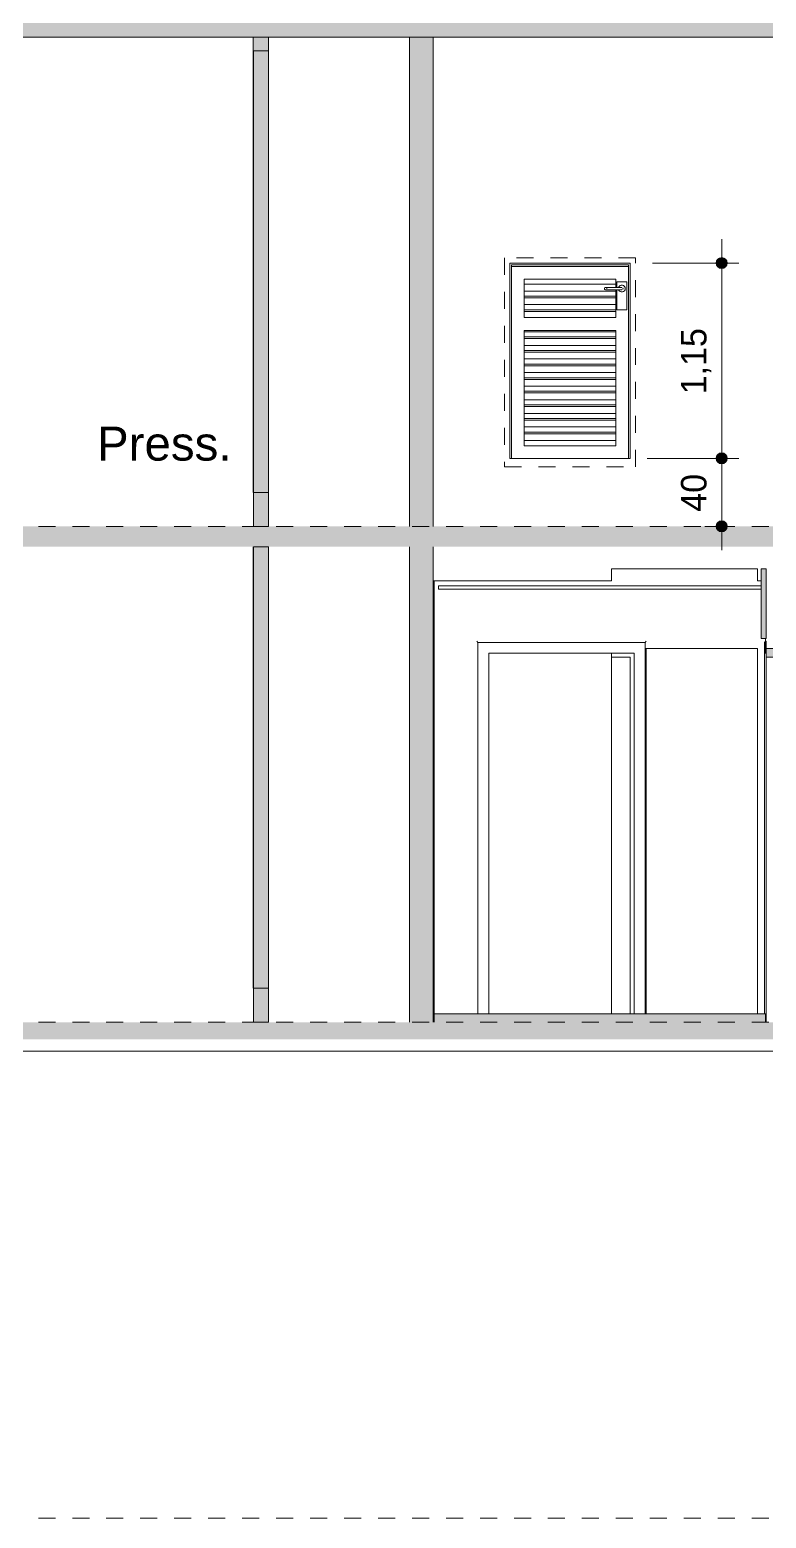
# Model space of a CAD drawing. Header units: metres. Extents: x -96 to 123, y 1 to 648.
# Drawn here: x 76.72 to 81.05, y 634.34 to 643.1 of the extents above; entities that cross this region are included whole.
import ezdxf

# ---------------------------------------------------------------- set-up
doc = ezdxf.new("R2010")
doc.units = ezdxf.units.M
doc.linetypes.add('_Tracejado longo', pattern=[0.014288, 0.009525, -0.004763])
doc.linetypes.add('_Tracejado médio', pattern=[0.004, 0.003, -0.001])
for name, color, linetype, lineweight in [('A-ANNO-DIMS', 7, 'Continuous', 5), ('A-ANNO-DIMS-100', 7, 'Continuous', 5), ('A-AREA-IDEN', 7, 'Continuous', 5), ('A-CLNG-SUSP', 7, 'Continuous', 5), ('A-DETL', 7, 'Continuous', 5), ('A-DETL-GENF', 7, 'Continuous', 5), ('A-DOOR', 7, 'Continuous', 5), ('A-DOOR-FRAM', 7, 'Continuous', 5), ('A-FLOR-LEVL', 7, 'Continuous', 5), ('A-FLOR-OTLN', 7, 'Continuous', 5), ('A-GENM', 7, 'Continuous', 5), ('A-WALL', 7, 'Continuous', 5), ('A-WALL-PATT', 7, 'Continuous', 20), ('I-WALL', 7, 'Continuous', 5)]:
    doc.layers.add(name, color=color, linetype=linetype, lineweight=lineweight)
doc.styles.add('Arial_1', font='arial.ttf', dxfattribs={"height": 0.2})
doc.styles.add('Century Gothic', font='GOTHIC.TTF', dxfattribs={"height": 0.15})
doc.dimstyles.new('PAA_-_Cota_com_linha_-_metros', dxfattribs={"dimscale": 0.3048, "dimtxt": 0.156625, "dimasz": 0.853018, "dimexe": 0.328084, "dimexo": 0.328084, "dimgap": 0.131234, "dimtad": 1, "dimrnd": 0.01, "dimzin": 0, "dimdsep": 46, "dimtxsty": 'Century Gothic', "dimblk1": 'DOTSMALL', "dimblk2": 'DOTSMALL', "dimsah": 1, "dimcen": 0.09, "dimdle": 0.459318, "dimazin": 0, "dimtfac": 1, "dimtdec": 4, "dimtix": 1, "dimtmove": 0, "dimatfit": 3, "dimfxl": 1, "dimtvp": 1, "dimtolj": 1, "dimtzin": 0, "dimarcsym": 2})
doc.dimstyles.new('PAA_-_Cota_com_linha_-_metros_3', dxfattribs={"dimscale": 0.3048, "dimtxt": 0.156625, "dimasz": 0.853018, "dimexe": 0.328084, "dimexo": 0.328084, "dimgap": 0.131234, "dimtad": 1, "dimdec": 0, "dimlfac": 100, "dimdsep": 46, "dimtxsty": 'Century Gothic', "dimblk1": 'DOTSMALL', "dimblk2": 'DOTSMALL', "dimsah": 1, "dimcen": 0.09, "dimdle": 0.459318, "dimazin": 0, "dimtfac": 1, "dimtdec": 4, "dimtix": 1, "dimtmove": 0, "dimatfit": 3, "dimfxl": 1, "dimtvp": 1, "dimtolj": 1, "dimtzin": 0, "dimarcsym": 2})

# ---------------------------------------------------------------- blocks, each defined once
blk = doc.blocks.new('Porta Abrir - Veneziana alumínio - 77 x 121-3154878-Section 3')
at = {"layer": 'A-DOOR', "linetype": '_Tracejado médio'}
for p, q in [((-20.1543, 641.76), (-20.1543, 640.53)), ((-19.3843, 641.76), (-20.1543, 641.76)), ((-19.3843, 640.53), (-19.3843, 641.76)), ((-20.1543, 640.53), (-19.3843, 640.53))]:
    blk.add_line(p, q, dxfattribs=at)
at = {"layer": 'A-DOOR-FRAM'}
for p, q in [((-20.1143, 640.58), (-20.1143, 641.72)), ((-20.1143, 641.72), (-19.4243, 641.72)), ((-20.1143, 641.71), (-20.1143, 640.58)), ((-19.4243, 641.71), (-20.1143, 641.71)), ((-19.4243, 641.72), (-19.4243, 640.58)), ((-19.4243, 640.58), (-19.4243, 641.71)), ((-20.0393, 641.635), (-19.4993, 641.635)), ((-20.0393, 641.409), (-20.0393, 641.635)), ((-20.0393, 641.6054), (-19.4993, 641.6054)), ((-19.4993, 641.635), (-19.4993, 641.5866)), ((-20.0393, 641.5654), (-19.4993, 641.5654)), ((-20.0393, 641.535), (-19.4993, 641.535)), ((-20.0393, 641.5254), (-19.4993, 641.5254)), ((-19.4993, 641.5732), (-19.4993, 641.409)), ((-20.0393, 641.4854), (-19.4993, 641.4854)), ((-20.0393, 641.455), (-19.4993, 641.455)), ((-20.0393, 641.4454), (-19.4993, 641.4454)), ((-19.4993, 641.409), (-20.0393, 641.409)), ((-20.0393, 640.655), (-20.0393, 641.334)), ((-20.0393, 641.334), (-19.4993, 641.334)), ((-19.4993, 641.334), (-19.4993, 640.655)), ((-20.0393, 641.3254), (-19.4993, 641.3254)), ((-20.0393, 641.295), (-19.4993, 641.295)), ((-20.0393, 641.2854), (-19.4993, 641.2854)), ((-20.0393, 641.2454), (-19.4993, 641.2454)), ((-20.0393, 641.215), (-19.4993, 641.215)), ((-20.0393, 641.2054), (-19.4993, 641.2054)), ((-20.0393, 641.1654), (-19.4993, 641.1654)), ((-20.0393, 641.135), (-19.4993, 641.135)), ((-20.0393, 641.1254), (-19.4993, 641.1254)), ((-20.0393, 641.0854), (-19.4993, 641.0854)), ((-20.0393, 641.055), (-19.4993, 641.055)), ((-20.0393, 641.0454), (-19.4993, 641.0454)), ((-20.0393, 641.0054), (-19.4993, 641.0054)), ((-20.0393, 640.975), (-19.4993, 640.975)), ((-20.0393, 640.9654), (-19.4993, 640.9654)), ((-20.0393, 640.9254), (-19.4993, 640.9254)), ((-20.0393, 640.895), (-19.4993, 640.895)), ((-20.0393, 640.8854), (-19.4993, 640.8854)), ((-20.0393, 640.8454), (-19.4993, 640.8454)), ((-20.0393, 640.815), (-19.4993, 640.815)), ((-20.0393, 640.8054), (-19.4993, 640.8054)), ((-20.0393, 640.7654), (-19.4993, 640.7654)), ((-20.0393, 640.735), (-19.4993, 640.735)), ((-20.0393, 640.7254), (-19.4993, 640.7254)), ((-20.0393, 640.6854), (-19.4993, 640.6854)), ((-19.4993, 640.655), (-20.0393, 640.655))]:
    blk.add_line(p, q, dxfattribs=at)
at = {"layer": 'A-GENM'}
for p, q in [((-19.4943, 641.62), (-19.4943, 641.5866)), ((-19.4343, 641.62), (-19.4943, 641.62)), ((-19.4343, 641.455), (-19.4343, 641.62)), ((-19.4793, 641.587), (-19.5513, 641.587)), ((-19.5513, 641.573), (-19.4793, 641.573)), ((-19.4943, 641.5732), (-19.4943, 641.455)), ((-19.4943, 641.455), (-19.4343, 641.455))]:
    blk.add_line(p, q, dxfattribs=at)
at = {"layer": 'A-GENM', "flags": 128}
for points in [[(-19.5513, 641.587), (-19.5516, 641.587), (-19.5519, 641.587), (-19.5523, 641.587), (-19.5526, 641.587), (-19.5529, 641.587), (-19.5532, 641.587), (-19.5535, 641.587), (-19.5538, 641.587), (-19.5541, 641.587), (-19.5544, 641.587), (-19.5547, 641.587), (-19.555, 641.587), (-19.5553, 641.587), (-19.5555, 641.587), (-19.5558, 641.587), (-19.5561, 641.587), (-19.5563, 641.587), (-19.5566, 641.587), (-19.5568, 641.587), (-19.557, 641.587), (-19.5572, 641.587), (-19.5575, 641.587), (-19.5577, 641.587), (-19.5578, 641.587), (-19.558, 641.587), (-19.5582, 641.587), (-19.5583, 641.587), (-19.5585, 641.587), (-19.5586, 641.587), (-19.5587, 641.587), (-19.5589, 641.587), (-19.559, 641.587), (-19.559, 641.587), (-19.5591, 641.587), (-19.5592, 641.587), (-19.5592, 641.587), (-19.5593, 641.587), (-19.5593, 641.587), (-19.5593, 641.587)], [(-19.5593, 641.573), (-19.5593, 641.573), (-19.5593, 641.573), (-19.5592, 641.573), (-19.5592, 641.573), (-19.5591, 641.573), (-19.5591, 641.573), (-19.559, 641.573), (-19.5589, 641.573), (-19.5588, 641.573), (-19.5587, 641.573), (-19.5585, 641.573), (-19.5584, 641.573), (-19.5582, 641.573), (-19.5581, 641.573), (-19.5579, 641.573), (-19.5577, 641.573), (-19.5575, 641.573), (-19.5573, 641.573), (-19.5571, 641.573), (-19.5569, 641.573), (-19.5566, 641.573), (-19.5564, 641.573), (-19.5561, 641.573), (-19.5559, 641.573), (-19.5556, 641.573), (-19.5553, 641.573), (-19.5551, 641.573), (-19.5548, 641.573), (-19.5545, 641.573), (-19.5542, 641.573), (-19.5539, 641.573), (-19.5536, 641.573), (-19.5533, 641.573), (-19.553, 641.573), (-19.5527, 641.573), (-19.5523, 641.573), (-19.552, 641.573), (-19.5517, 641.573), (-19.5514, 641.573), (-19.5513, 641.573)], [(-19.4643, 641.587), (-19.4643, 641.587), (-19.4643, 641.587), (-19.4644, 641.587), (-19.4645, 641.587), (-19.4646, 641.587), (-19.4647, 641.587), (-19.4649, 641.587), (-19.4651, 641.587), (-19.4653, 641.587), (-19.4655, 641.587), (-19.4657, 641.587), (-19.466, 641.587), (-19.4663, 641.587), (-19.4666, 641.587), (-19.4669, 641.587), (-19.4673, 641.587), (-19.4676, 641.587), (-19.468, 641.587), (-19.4684, 641.587), (-19.4688, 641.587), (-19.4693, 641.587), (-19.4697, 641.587), (-19.4702, 641.587), (-19.4707, 641.587), (-19.4712, 641.587), (-19.4717, 641.587), (-19.4722, 641.587), (-19.4728, 641.587), (-19.4733, 641.587), (-19.4739, 641.587), (-19.4744, 641.587), (-19.475, 641.587), (-19.4756, 641.587), (-19.4762, 641.587), (-19.4767, 641.587), (-19.4773, 641.587), (-19.4779, 641.587), (-19.4785, 641.587), (-19.4791, 641.587), (-19.4793, 641.587)], [(-19.4793, 641.573), (-19.4787, 641.573), (-19.4781, 641.573), (-19.4775, 641.573), (-19.4769, 641.573), (-19.4763, 641.573), (-19.4757, 641.573), (-19.4751, 641.573), (-19.4746, 641.573), (-19.474, 641.573), (-19.4735, 641.573), (-19.4729, 641.573), (-19.4724, 641.573), (-19.4718, 641.573), (-19.4713, 641.573), (-19.4708, 641.573), (-19.4703, 641.573), (-19.4699, 641.573), (-19.4694, 641.573), (-19.469, 641.573), (-19.4685, 641.573), (-19.4681, 641.573), (-19.4677, 641.573), (-19.4674, 641.573), (-19.467, 641.573), (-19.4667, 641.573), (-19.4664, 641.573), (-19.4661, 641.573), (-19.4658, 641.573), (-19.4655, 641.573), (-19.4653, 641.573), (-19.4651, 641.573), (-19.4649, 641.573), (-19.4648, 641.573), (-19.4646, 641.573), (-19.4645, 641.573), (-19.4644, 641.573), (-19.4644, 641.573), (-19.4643, 641.573), (-19.4643, 641.573)]]:
    blk.add_lwpolyline(points, dxfattribs=at)
at = {"layer": 'A-GENM'}
for centre, radius, start, end in [((-19.4643, 641.58), 0.02, 0, 160.18187), ((-19.5593, 641.58), 0.007, 75, 180), ((-19.5593, 641.58), 0.007, 180, 285), ((-19.5593, 641.58), 0.007, 0, 15), ((-19.5593, 641.58), 0.007, 345, 0), ((-19.4643, 641.58), 0.02, 199.92918, 0), ((-19.4643, 641.58), 0.007, 105, 120), ((-19.4643, 641.58), 0.007, 244.38572, 270), ((-19.4643, 641.58), 0.007, 0, 45), ((-19.4643, 641.58), 0.007, 315, 0)]:
    blk.add_arc(centre, radius, start, end, dxfattribs=at)
blk = doc.blocks.new('Porta Abrir Madeira - 82 x 210-2163930-Section 3')
at = {"layer": 'A-DOOR', "true_color": 0x808080}
for points in [[(-18.4242, 604.393), (-18.4144, 604.393), (-18.4144, 604.457), (-18.4194, 604.462), (-18.4194, 604.457), (-18.4244, 604.457), (-18.4244, 604.393)], [(-18.5194, 604.37), (-18.4594, 604.37), (-18.4594, 604.38), (-18.4244, 604.38), (-18.4244, 604.42), (-18.6144, 604.42), (-18.6144, 604.37)], [(-18.4594, 602.27), (-18.4244, 602.27), (-18.4244, 604.38), (-18.4594, 604.38), (-18.4594, 602.4491)]]:
    blk.add_hatch(color=8, dxfattribs=at).paths.add_polyline_path(points)
at = {"layer": 'A-DOOR-FRAM', "true_color": 0x808080}
blk.add_hatch(color=8, dxfattribs=at).paths.add_polyline_path([(-18.6145, 604.393), (-18.6144, 604.393), (-18.6144, 604.463), (-18.6194, 604.462), (-18.6244, 604.457), (-18.6244, 604.393), (-18.6194, 604.393)])
at = {"layer": 'A-DOOR'}
for p, q in [((-18.6184, 604.463), (-18.6244, 604.457)), ((-18.6244, 604.457), (-18.6244, 604.393)), ((-18.6144, 604.463), (-18.6184, 604.463)), ((-18.6144, 604.393), (-18.6144, 604.463)), ((-18.4204, 604.463), (-18.4244, 604.463)), ((-18.4244, 604.463), (-18.4244, 604.393)), ((-18.4144, 604.457), (-18.4204, 604.463)), ((-18.4144, 604.393), (-18.4144, 604.457)), ((-18.6244, 604.393), (-18.6144, 604.393)), ((-18.6244, 602.27), (-18.6244, 604.393)), ((-18.4244, 604.38), (-18.4594, 604.38)), ((-18.4594, 604.38), (-18.4594, 602.27)), ((-18.4244, 604.393), (-18.4144, 604.393)), ((-18.4244, 602.27), (-18.4244, 604.38)), ((-18.4144, 604.393), (-18.4144, 602.27)), ((-18.4594, 602.27), (-18.4244, 602.27))]:
    blk.add_line(p, q, dxfattribs=at)
at = {"layer": 'A-DOOR-FRAM'}
for p, q in [((-18.4244, 604.42), (-18.6144, 604.42)), ((-18.6144, 604.42), (-18.6144, 604.37)), ((-18.6144, 604.37), (-18.4594, 604.37)), ((-18.6144, 602.27), (-18.6144, 604.37)), ((-18.4594, 604.37), (-18.4594, 604.38)), ((-18.4594, 604.38), (-18.4244, 604.38)), ((-18.4244, 604.38), (-18.4244, 604.42))]:
    blk.add_line(p, q, dxfattribs=at)
blk = doc.blocks.new('Porta Abrir Madeira - 82 x 210-V227-Section 3')
at = {"layer": 'A-DOOR'}
for p, q in [((-20.3113, 610.297), (-20.3173, 610.303)), ((-20.3113, 610.297), (-20.3113, 608.11)), ((-19.3273, 610.297), (-20.3113, 610.297)), ((-20.2473, 608.11), (-20.2473, 610.233)), ((-20.2473, 610.233), (-19.3913, 610.233)), ((-19.3913, 608.11), (-19.3913, 610.233)), ((-19.3213, 610.303), (-19.3273, 610.297)), ((-19.3273, 608.11), (-19.3273, 610.297)), ((-19.3213, 610.26), (-19.3213, 608.11))]:
    blk.add_line(p, q, dxfattribs=at)
at = {"layer": 'A-DOOR-FRAM'}
for p in [(-19.5247, 610.21), (-19.4143, 608.11)]:
    blk.add_line(p, (-19.4143, 610.21), dxfattribs=at)
blk = doc.blocks.new('LUC-ARQ-001-MOD-TOR_rvt-5-Section 3')
at = {"layer": 'A-FLOR-OTLN', "true_color": 0x808080}
h = blk.add_hatch(color=8, dxfattribs=at)
h.paths.add_polyline_path([(-31.0649, 637.26), (-28.9193, 637.26), (-28.9193, 637.31), (-31.0692, 637.31), (-31.0692, 637.26)])
h.paths.add_polyline_path([(-20.1801, 637.26), (-18.6194, 637.2603), (-18.6194, 637.31), (-20.5693, 637.31), (-20.5693, 637.26), (-20.2743, 637.26)])
at = {"layer": 'A-WALL', "true_color": 0xffbb77}
for points in [[(-18.6444, 639.52), (-18.6144, 639.52), (-18.6144, 639.93), (-18.6444, 639.93), (-18.6444, 639.6215)], [(-20.5743, 637.26), (-20.5693, 637.26), (-20.5693, 639.86), (-20.5743, 639.86), (-20.5743, 637.3046)], [(-18.6194, 637.26), (-18.6144, 637.26), (-18.6155, 637.31), (-18.6194, 637.31), (-18.6194, 637.26)]]:
    blk.add_hatch(color=31, dxfattribs=at).paths.add_polyline_path(points)
at = {"layer": 'A-WALL-PATT', "lineweight": 5, "true_color": 0xffbb77}
for points in [[(-21.6332, 640.38), (-21.6332, 642.98), (-21.5443, 642.98), (-21.5443, 643.06), (-21.6343, 643.06), (-21.6343, 640.38)], [(-20.5743, 640.18), (-20.5743, 643.06), (-20.7143, 643.06), (-20.7143, 640.18)], [(-20.5743, 637.26), (-20.5743, 640.06), (-20.7143, 640.06), (-20.7143, 637.26), (-20.619, 637.26)]]:
    blk.add_hatch(color=31, dxfattribs=at).paths.add_polyline_path(points)
at = {"layer": 'A-CLNG-SUSP', "color": 8, "true_color": 0x808080}
for p, q in [((-18.6444, 639.83), (-20.5443, 639.83)), ((-20.5443, 639.83), (-20.5443, 639.81)), ((-20.5443, 639.81), (-18.6444, 639.81)), ((-18.6444, 639.81), (-18.6444, 639.83))]:
    blk.add_line(p, q, dxfattribs=at)
at = {"layer": 'A-FLOR-OTLN', "lineweight": 20}
for p, q in [((-18.6194, 637.31), (-20.5693, 637.31)), ((-20.5693, 637.31), (-20.5693, 637.26)), ((-18.6194, 637.26), (-18.6194, 637.31))]:
    blk.add_line(p, q, dxfattribs=at)
at = {"layer": 'A-FLOR-OTLN'}
blk.add_line((-18.532, 637.09), (-23.104, 637.09), dxfattribs=at)
at = {"layer": 'A-WALL', "lineweight": 20}
for p, q in [((-20.7143, 643.06), (-20.7143, 640.18)), ((-20.5743, 640.18), (-20.5743, 643.06)), ((-20.7143, 640.06), (-20.7143, 637.26)), ((-20.5743, 637.26), (-20.5743, 640.06)), ((-18.6444, 639.93), (-18.6444, 639.52)), ((-18.6144, 639.93), (-18.6444, 639.93)), ((-18.6144, 639.52), (-18.6144, 639.93)), ((-20.5693, 639.86), (-20.5743, 639.86)), ((-20.5743, 639.86), (-20.5743, 637.26)), ((-20.5693, 637.26), (-20.5693, 639.86)), ((-18.6444, 639.52), (-18.6144, 639.52)), ((-18.6194, 637.31), (-18.6194, 637.26)), ((-18.6144, 637.31), (-18.6194, 637.31)), ((-18.6144, 637.26), (-18.6144, 637.31))]:
    blk.add_line(p, q, dxfattribs=at)
at = {"layer": 'A-WALL'}
for p, q in [((-20.1243, 640.58), (-20.1243, 641.73)), ((-20.1243, 641.73), (-19.4143, 641.73)), ((-19.4143, 641.73), (-19.4143, 640.58)), ((-19.4143, 640.58), (-20.1243, 640.58)), ((-18.6647, 639.93), (-19.5247, 639.93)), ((-19.5247, 639.93), (-19.5247, 639.86)), ((-18.6647, 639.86), (-18.6647, 639.93)), ((-19.5247, 639.86), (-20.5693, 639.86)), ((-18.6444, 639.86), (-18.6647, 639.86)), ((-18.6194, 639.502), (-18.6194, 639.52)), ((-19.5247, 637.31), (-19.5247, 639.433)), ((-19.3223, 639.46), (-18.6647, 639.46)), ((-18.6647, 639.46), (-18.6647, 637.31))]:
    blk.add_line(p, q, dxfattribs=at)
at = {"layer": 'I-WALL', "lineweight": 20}
for p, q in [((-21.6343, 643.06), (-21.6343, 640.38)), ((-21.5443, 640.38), (-21.5443, 643.06)), ((-21.6343, 640.38), (-21.5443, 640.38)), ((-21.6343, 640.06), (-21.6343, 637.46)), ((-21.5443, 637.46), (-21.5443, 640.06)), ((-21.6343, 637.46), (-21.5443, 637.46))]:
    blk.add_line(p, q, dxfattribs=at)
at = {"layer": 'A-DOOR', "lineweight": 5}
for name, p in [('Porta Abrir - Veneziana alumínio - 77 x 121-3154878-Section 3', (0, 0)), ('Porta Abrir Madeira - 82 x 210-V227-Section 3', (0, 29.2)), ('Porta Abrir Madeira - 82 x 210-2163930-Section 3', (0, 35.04))]:
    blk.add_blockref(name, p, dxfattribs=at)
blk = doc.blocks.new('DIMBLOCK109-Section 3')
at = {"layer": 'A-ANNO-DIMS-100', "true_color": 0x800000}
h = blk.add_hatch(color=16, dxfattribs=at)
edge = h.paths.add_edge_path()
edge.add_arc((80.7925, 640.58), 0.0325, 0, 360)
h = blk.add_hatch(color=16, dxfattribs=at)
edge = h.paths.add_edge_path()
edge.add_arc((80.7925, 640.18), 0.0325, 0, 360)
at = {"layer": 'A-ANNO-DIMS-100', "color": 16, "true_color": 0x800000}
for p, q in [((80.7925, 640.58), (80.3544, 640.58)), ((80.7925, 640.04), (80.7925, 640.58)), ((80.7925, 640.58), (80.8925, 640.58)), ((80.7925, 640.18), (80.6925, 640.18)), ((80.7925, 640.18), (80.8465, 640.18))]:
    blk.add_line(p, q, dxfattribs=at)
for centre in [(80.7925, 640.58), (80.7925, 640.18)]:
    blk.add_circle(centre, 0.0325, dxfattribs=at)
at = {"layer": 'A-ANNO-DIMS-100', "color": 0, "insert": (80.5527, 640.2657), "char_height": 0.15, "width": 0.2744, "attachment_point": 1, "rotation": 90, "line_spacing_factor": 0.984502, "style": 'Century Gothic'}
blk.add_mtext('40', dxfattribs=at)
blk = doc.blocks.new('_DotSmall')
at = {"color": 0, "linetype": 'ByBlock', "const_width": 0.5}
blk.add_lwpolyline([(-0.0625, 0, 1), (0.0625, 0, 1)], format="xyb", close=True, dxfattribs=at)
blk = doc.blocks.new('DIMBLOCK110-Section 3')
at = {"layer": 'A-ANNO-DIMS-100', "true_color": 0x800000}
h = blk.add_hatch(color=16, dxfattribs=at)
edge = h.paths.add_edge_path()
edge.add_arc((80.7925, 641.73), 0.0325, 0, 360)
h = blk.add_hatch(color=16, dxfattribs=at)
edge = h.paths.add_edge_path()
edge.add_arc((80.7925, 640.58), 0.0325, 0, 360)
at = {"layer": 'A-ANNO-DIMS-100', "color": 16, "true_color": 0x800000}
for p, q in [((80.7925, 640.58), (80.7925, 641.87)), ((80.7925, 641.73), (80.3844, 641.73)), ((80.7925, 641.73), (80.8925, 641.73)), ((80.7925, 640.58), (80.3544, 640.58)), ((80.7925, 640.58), (80.8925, 640.58))]:
    blk.add_line(p, q, dxfattribs=at)
for centre in [(80.7925, 641.73), (80.7925, 640.58)]:
    blk.add_circle(centre, 0.0325, dxfattribs=at)
at = {"layer": 'A-ANNO-DIMS-100', "color": 0, "insert": (80.5527, 640.9569), "char_height": 0.15, "width": 0.475501, "attachment_point": 1, "rotation": 90, "line_spacing_factor": 0.984502, "style": 'Century Gothic'}
blk.add_mtext('1,15', dxfattribs=at)

msp = doc.modelspace()

# ---------------------------------------------------------------- hatches: boundary and pattern name
at = {"layer": 'A-DETL-GENF', "true_color": 0x808080}
for points in [[(68.5344, 643.06), (81.2755, 643.06), (81.2755, 643.18), (68.5344, 643.18), (68.5344, 643.0926)], [(79.4876, 640.06), (89.8145, 640.06), (89.8145, 640.18), (76.5355, 640.18), (76.5355, 640.06), (78.9544, 640.06)]]:
    msp.add_hatch(color=8, dxfattribs=at).paths.add_polyline_path(points)
at = {"layer": 'A-DETL-GENF', "true_color": 0xffbf80}
for points in [[(78.1244, 640.38), (78.1244, 642.98), (78.0356, 642.98), (78.0356, 640.38)], [(78.1244, 640.18), (78.1244, 640.38), (78.0356, 640.38), (78.0356, 640.18)], [(78.1244, 637.46), (78.1244, 640.06), (78.0356, 640.06), (78.0356, 637.46)], [(78.1244, 637.26), (78.1244, 637.46), (78.0356, 637.46), (78.0356, 637.26)]]:
    msp.add_hatch(color=31, dxfattribs=at).paths.add_polyline_path(points)
at = {"layer": 'A-DETL-GENF', "true_color": 0x808080}
h = msp.add_hatch(color=8, dxfattribs=at)
h.paths.add_polyline_path([(68.6038, 637.156), (72.9044, 637.156), (72.9044, 637.26), (68.6038, 637.26), (68.6038, 637.16)])
h.paths.add_polyline_path([(80.8044, 637.16), (81.2054, 637.16), (81.2054, 637.26), (76.4855, 637.26), (76.4855, 637.16), (80.7744, 637.16)])

# ---------------------------------------------------------------- linework, layer by layer
at = {"layer": 'A-DETL', "lineweight": 9}
msp.add_line((68.5344, 643.06), (81.2755, 643.06), dxfattribs=at)
at = {"layer": 'A-DETL'}
for p, q in [((78.1244, 642.98), (78.0356, 642.98)), ((78.0356, 642.98), (78.0356, 640.18)), ((78.1244, 640.18), (78.1244, 642.98)), ((78.0356, 640.18), (78.1244, 640.18)), ((78.1244, 640.06), (78.0356, 640.06)), ((78.0356, 640.06), (78.0356, 637.26)), ((78.1244, 637.26), (78.1244, 640.06)), ((78.0356, 637.26), (78.1244, 637.26))]:
    msp.add_line(p, q, dxfattribs=at)
at = {"layer": 'A-FLOR-LEVL', "color": 8, "linetype": '_Tracejado longo', "true_color": 0x808080}
for p, q in [((52.9697, 640.18), (103.4161, 640.18)), ((52.9697, 637.26), (103.4161, 637.26)), ((52.9697, 634.34), (103.4161, 634.34))]:
    msp.add_line(p, q, dxfattribs=at)

# ---------------------------------------------------------------- block references
at = {"lineweight": 5}
msp.add_blockref('LUC-ARQ-001-MOD-TOR_rvt-5-Section 3', (99.6687, 0), dxfattribs=at)

# ---------------------------------------------------------------- texts
at = {"layer": 'A-AREA-IDEN', "insert": (77.115, 640.7671), "char_height": 0.2, "width": 0.986076, "attachment_point": 1, "style": 'Arial_1'}
msp.add_mtext('Press.', dxfattribs=at)

# ---------------------------------------------------------------- dimensions: what is measured, and where the dimension line sits
at = {"layer": 'A-ANNO-DIMS', "color": 16, "true_color": 0x800000}
for base, p1, p2, dimstyle, override, picture, middle in [((80.7925, 641.73), (80.2544, 640.58), (80.2844, 641.73), 'PAA_-_Cota_com_linha_-_metros', {"dimpost": '<>', "dimfxl": 1.150391}, 'DIMBLOCK110-Section 3', (80.6756, 641.155)), ((80.7925, 640.58), (80.7465, 640.18), (80.2544, 640.58), 'PAA_-_Cota_com_linha_-_metros_3', {"dimpost": '<>', "dimfxl": 0.634117}, 'DIMBLOCK109-Section 3', (80.6737, 640.38))]:
    dim = msp.add_linear_dim(base=base, p1=p1, p2=p2, angle=90, dimstyle=dimstyle, override=override, dxfattribs=at)
    dim.commit()
    dim.dimension.update_dxf_attribs({"geometry": picture, "text_midpoint": middle})

doc.saveas('drawing.dxf')
